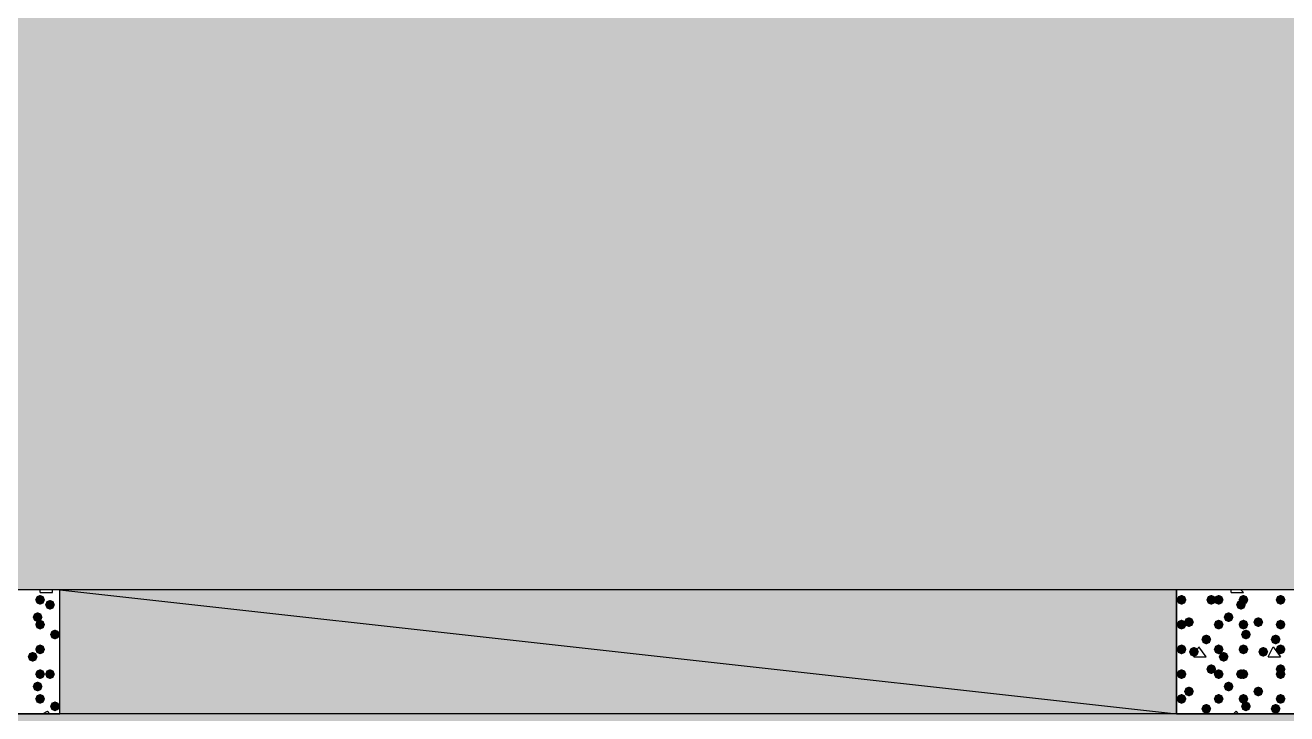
# Model space of a CAD drawing. Header units: millimetres. Extents: x 0 to 420, y 0 to 297.
# Drawn here: x 89.41 to 110.98, y 220.34 to 232.11 of the extents above; entities that cross this region are included whole.
import ezdxf

# ---------------------------------------------------------------- set-up
doc = ezdxf.new("R2010")
doc.units = ezdxf.units.MM
doc.layers.get('0').update_dxf_attribs({"linetype": 'CONTINUOUS'})

msp = doc.modelspace()

# ---------------------------------------------------------------- hatches: boundary and pattern name
at = {"true_color": 0x000008}
h = msp.add_hatch(color=0, dxfattribs=at)
h.paths.add_polyline_path([(378.544667, 241.511667), (32.469667, 241.511667), (378.544667, 222.461667)], flags=0)
h.paths.add_polyline_path([(32.469667, 241.511667), (378.544667, 222.461667), (32.469667, 222.461667)], flags=0)
at = {"true_color": 0x000007}
for points in [[(89.746667, 222.292333), (89.721796, 222.232537), (89.662, 222.207667), (89.602204, 222.232537), (89.577333, 222.292333), (89.602204, 222.352129), (89.662, 222.377), (89.721796, 222.352129)], [(109.262333, 222.292333), (109.237463, 222.232537), (109.177667, 222.207667), (109.117871, 222.232537), (109.093, 222.292333), (109.117871, 222.352129), (109.177667, 222.377), (109.237462, 222.352129)], [(109.770333, 222.292333), (109.745463, 222.232537), (109.685667, 222.207667), (109.625871, 222.232537), (109.601, 222.292333), (109.625871, 222.352129), (109.685667, 222.377), (109.745462, 222.352129)], [(109.897333, 222.292333), (109.872463, 222.232537), (109.812667, 222.207667), (109.752871, 222.232537), (109.728, 222.292333), (109.752871, 222.352129), (109.812667, 222.377), (109.872462, 222.352129)], [(110.320667, 222.292333), (110.295796, 222.232537), (110.236, 222.207667), (110.176204, 222.232537), (110.151333, 222.292333), (110.176204, 222.352129), (110.236, 222.377), (110.295796, 222.352129)], [(110.955667, 222.292333), (110.930796, 222.232537), (110.871, 222.207667), (110.811204, 222.232537), (110.786333, 222.292333), (110.811204, 222.352129), (110.871, 222.377), (110.930796, 222.352129)], [(110.955667, 222.292333), (110.930796, 222.232537), (110.871, 222.207667), (110.811204, 222.232537), (110.786333, 222.292333), (110.811204, 222.352129), (110.871, 222.377), (110.930796, 222.352129)], [(89.916, 222.207667), (89.891129, 222.147871), (89.831333, 222.123), (89.771537, 222.147871), (89.746667, 222.207667), (89.771537, 222.267462), (89.831333, 222.292333), (89.891129, 222.267463)], [(110.278333, 222.207667), (110.253463, 222.147871), (110.193667, 222.123), (110.133871, 222.147871), (110.109, 222.207667), (110.133871, 222.267462), (110.193667, 222.292333), (110.253462, 222.267463)], [(89.704333, 221.996), (89.679462, 221.936204), (89.619667, 221.911333), (89.559871, 221.936204), (89.535, 221.996), (89.559871, 222.055796), (89.619667, 222.080667), (89.679462, 222.055796)], [(89.746667, 221.869), (89.721796, 221.809204), (89.662, 221.784333), (89.602204, 221.809204), (89.577333, 221.869), (89.602204, 221.928796), (89.662, 221.953667), (89.721796, 221.928796)], [(109.262333, 221.869), (109.237463, 221.809204), (109.177667, 221.784333), (109.117871, 221.809204), (109.093, 221.869), (109.117871, 221.928796), (109.177667, 221.953667), (109.237462, 221.928796)], [(109.389333, 221.911333), (109.364462, 221.851537), (109.304667, 221.826667), (109.244871, 221.851537), (109.22, 221.911333), (109.244871, 221.971129), (109.304667, 221.996), (109.364462, 221.971129)], [(109.897333, 221.869), (109.872463, 221.809204), (109.812667, 221.784333), (109.752871, 221.809204), (109.728, 221.869), (109.752871, 221.928796), (109.812667, 221.953667), (109.872462, 221.928796)], [(110.066667, 221.996), (110.041796, 221.936204), (109.982, 221.911333), (109.922204, 221.936204), (109.897333, 221.996), (109.922204, 222.055796), (109.982, 222.080667), (110.041796, 222.055796)], [(110.320667, 221.869), (110.295796, 221.809204), (110.236, 221.784333), (110.176204, 221.809204), (110.151333, 221.869), (110.176204, 221.928796), (110.236, 221.953667), (110.295796, 221.928796)], [(110.574667, 221.911333), (110.549796, 221.851537), (110.49, 221.826667), (110.430204, 221.851537), (110.405333, 221.911333), (110.430204, 221.971129), (110.49, 221.996), (110.549796, 221.971129)], [(110.955667, 221.869), (110.930796, 221.809204), (110.871, 221.784333), (110.811204, 221.809204), (110.786333, 221.869), (110.811204, 221.928796), (110.871, 221.953667), (110.930796, 221.928796)], [(90.000667, 221.699667), (89.975796, 221.639871), (89.916, 221.615), (89.856204, 221.639871), (89.831333, 221.699667), (89.856204, 221.759462), (89.916, 221.784333), (89.975796, 221.759463)], [(110.363, 221.699667), (110.338129, 221.639871), (110.278333, 221.615), (110.218538, 221.639871), (110.193667, 221.699667), (110.218537, 221.759462), (110.278333, 221.784333), (110.338129, 221.759463)], [(89.746667, 221.445667), (89.721796, 221.385871), (89.662, 221.361), (89.602204, 221.385871), (89.577333, 221.445667), (89.602204, 221.505462), (89.662, 221.530333), (89.721796, 221.505463)], [(109.262333, 221.445667), (109.237463, 221.385871), (109.177667, 221.361), (109.117871, 221.385871), (109.093, 221.445667), (109.117871, 221.505462), (109.177667, 221.530333), (109.237462, 221.505463)], [(109.685667, 221.615), (109.660796, 221.555204), (109.601, 221.530333), (109.541204, 221.555204), (109.516333, 221.615), (109.541204, 221.674796), (109.601, 221.699667), (109.660796, 221.674796)], [(109.897333, 221.445667), (109.872463, 221.385871), (109.812667, 221.361), (109.752871, 221.385871), (109.728, 221.445667), (109.752871, 221.505462), (109.812667, 221.530333), (109.872462, 221.505463)], [(110.320667, 221.445667), (110.295796, 221.385871), (110.236, 221.361), (110.176204, 221.385871), (110.151333, 221.445667), (110.176204, 221.505462), (110.236, 221.530333), (110.295796, 221.505463)], [(110.871, 221.615), (110.846129, 221.555204), (110.786333, 221.530333), (110.726537, 221.555204), (110.701667, 221.615), (110.726537, 221.674796), (110.786333, 221.699667), (110.846129, 221.674796)], [(110.955667, 221.445667), (110.930796, 221.385871), (110.871, 221.361), (110.811204, 221.385871), (110.786333, 221.445667), (110.811204, 221.505462), (110.871, 221.530333), (110.930796, 221.505463)], [(89.619667, 221.318667), (89.594796, 221.258871), (89.535, 221.234), (89.475204, 221.258871), (89.450333, 221.318667), (89.475204, 221.378462), (89.535, 221.403333), (89.594796, 221.378463)], [(109.474, 221.403333), (109.449129, 221.343537), (109.389333, 221.318667), (109.329538, 221.343537), (109.304667, 221.403333), (109.329537, 221.463129), (109.389333, 221.488), (109.449129, 221.463129)], [(109.982, 221.318667), (109.957129, 221.258871), (109.897333, 221.234), (109.837538, 221.258871), (109.812667, 221.318667), (109.837537, 221.378462), (109.897333, 221.403333), (109.957129, 221.378463)], [(110.659333, 221.403333), (110.634462, 221.343537), (110.574667, 221.318667), (110.514871, 221.343537), (110.49, 221.403333), (110.514871, 221.463129), (110.574667, 221.488), (110.634462, 221.463129)], [(89.746667, 221.022333), (89.721796, 220.962537), (89.662, 220.937667), (89.602204, 220.962537), (89.577333, 221.022333), (89.602204, 221.082129), (89.662, 221.107), (89.721796, 221.082129)], [(89.916, 221.022333), (89.891129, 220.962537), (89.831333, 220.937667), (89.771537, 220.962537), (89.746667, 221.022333), (89.771537, 221.082129), (89.831333, 221.107), (89.891129, 221.082129)], [(109.262333, 221.022333), (109.237463, 220.962537), (109.177667, 220.937667), (109.117871, 220.962537), (109.093, 221.022333), (109.117871, 221.082129), (109.177667, 221.107), (109.237462, 221.082129)], [(109.770333, 221.107), (109.745463, 221.047204), (109.685667, 221.022333), (109.625871, 221.047204), (109.601, 221.107), (109.625871, 221.166796), (109.685667, 221.191667), (109.745462, 221.166796)], [(109.897333, 221.022333), (109.872463, 220.962537), (109.812667, 220.937667), (109.752871, 220.962537), (109.728, 221.022333), (109.752871, 221.082129), (109.812667, 221.107), (109.872462, 221.082129)], [(110.278333, 221.022333), (110.253463, 220.962537), (110.193667, 220.937667), (110.133871, 220.962537), (110.109, 221.022333), (110.133871, 221.082129), (110.193667, 221.107), (110.253462, 221.082129)], [(110.320667, 221.022333), (110.295796, 220.962537), (110.236, 220.937667), (110.176204, 220.962537), (110.151333, 221.022333), (110.176204, 221.082129), (110.236, 221.107), (110.295796, 221.082129)], [(110.955667, 221.107), (110.930796, 221.047204), (110.871, 221.022333), (110.811204, 221.047204), (110.786333, 221.107), (110.811204, 221.166796), (110.871, 221.191667), (110.930796, 221.166796)], [(110.955667, 221.022333), (110.930796, 220.962537), (110.871, 220.937667), (110.811204, 220.962537), (110.786333, 221.022333), (110.811204, 221.082129), (110.871, 221.107), (110.930796, 221.082129)], [(89.704333, 220.810667), (89.679462, 220.750871), (89.619667, 220.726), (89.559871, 220.750871), (89.535, 220.810667), (89.559871, 220.870462), (89.619667, 220.895333), (89.679462, 220.870463)], [(110.066667, 220.810667), (110.041796, 220.750871), (109.982, 220.726), (109.922204, 220.750871), (109.897333, 220.810667), (109.922204, 220.870462), (109.982, 220.895333), (110.041796, 220.870463)], [(89.746667, 220.599), (89.721796, 220.539204), (89.662, 220.514333), (89.602204, 220.539204), (89.577333, 220.599), (89.602204, 220.658796), (89.662, 220.683667), (89.721796, 220.658796)], [(109.262333, 220.599), (109.237463, 220.539204), (109.177667, 220.514333), (109.117871, 220.539204), (109.093, 220.599), (109.117871, 220.658796), (109.177667, 220.683667), (109.237462, 220.658796)], [(109.389333, 220.726), (109.364462, 220.666204), (109.304667, 220.641333), (109.244871, 220.666204), (109.22, 220.726), (109.244871, 220.785796), (109.304667, 220.810667), (109.364462, 220.785796)], [(109.897333, 220.599), (109.872463, 220.539204), (109.812667, 220.514333), (109.752871, 220.539204), (109.728, 220.599), (109.752871, 220.658796), (109.812667, 220.683667), (109.872462, 220.658796)], [(110.320667, 220.599), (110.295796, 220.539204), (110.236, 220.514333), (110.176204, 220.539204), (110.151333, 220.599), (110.176204, 220.658796), (110.236, 220.683667), (110.295796, 220.658796)], [(110.574667, 220.726), (110.549796, 220.666204), (110.49, 220.641333), (110.430204, 220.666204), (110.405333, 220.726), (110.430204, 220.785796), (110.49, 220.810667), (110.549796, 220.785796)], [(110.955667, 220.599), (110.930796, 220.539204), (110.871, 220.514333), (110.811204, 220.539204), (110.786333, 220.599), (110.811204, 220.658796), (110.871, 220.683667), (110.930796, 220.658796)], [(90.000667, 220.472), (89.975796, 220.412204), (89.916, 220.387333), (89.856204, 220.412204), (89.831333, 220.472), (89.856204, 220.531796), (89.916, 220.556667), (89.975796, 220.531796)], [(109.685667, 220.429667), (109.660796, 220.369871), (109.601, 220.345), (109.541204, 220.369871), (109.516333, 220.429667), (109.541204, 220.489462), (109.601, 220.514333), (109.660796, 220.489463)], [(110.363, 220.472), (110.338129, 220.412204), (110.278333, 220.387333), (110.218538, 220.412204), (110.193667, 220.472), (110.218537, 220.531796), (110.278333, 220.556667), (110.338129, 220.531796)], [(110.871, 220.429667), (110.846129, 220.369871), (110.786333, 220.345), (110.726537, 220.369871), (110.701667, 220.429667), (110.726537, 220.489462), (110.786333, 220.514333), (110.846129, 220.489463)]]:
    msp.add_hatch(color=0, dxfattribs=at).paths.add_polyline_path(points, flags=0)
at = {"true_color": 0x000008}
h = msp.add_hatch(color=0, dxfattribs=at)
h.paths.add_polyline_path([(109.093, 222.461667), (90.000667, 222.461667), (109.093, 220.345)], flags=0)
h.paths.add_polyline_path([(90.000667, 222.461667), (109.093, 220.345), (90.000667, 220.345)], flags=0)
h = msp.add_hatch(color=0, dxfattribs=at)
h.paths.add_polyline_path([(193.844333, 220.345), (32.469667, 220.345), (193.844333, 201.252667)], flags=0)
h.paths.add_polyline_path([(32.469667, 220.345), (193.844333, 201.252667), (32.469667, 201.252667)], flags=0)

# ---------------------------------------------------------------- linework, layer by layer
at = {"color": 0, "true_color": 0x000008}
for points in [[(32.469667, 241.511667), (378.544667, 222.461667), (32.469667, 222.461667)], [(109.093, 222.461667), (90.000667, 222.461667), (109.093, 220.345)], [(90.000667, 222.461667), (109.093, 220.345), (90.000667, 220.345)], [(193.844333, 220.345), (32.469667, 220.345), (193.844333, 201.252667)]]:
    msp.add_lwpolyline(points, close=True, dxfattribs=at)
at = {"color": 0, "true_color": 0x000007}
for points in [[(87.884, 222.461667), (87.884, 220.345), (90.000667, 220.345), (90.000667, 222.461667)], [(109.093, 222.461667), (109.093, 220.345), (111.209667, 220.345), (111.209667, 222.461667)]]:
    msp.add_lwpolyline(points, close=True, dxfattribs=at)
for points in [[(89.662, 222.419333), (89.662, 222.461667)], [(89.662, 222.419333), (89.873667, 222.419333)], [(89.873667, 222.419333), (89.873667, 222.461667)], [(110.024333, 222.419333), (110.024333, 222.461667)], [(110.024333, 222.419333), (110.236, 222.419333)], [(110.236, 222.419333), (110.193667, 222.461667)], [(109.389333, 221.318667), (109.474, 221.488)], [(109.389333, 221.318667), (109.601, 221.318667)], [(109.601, 221.318667), (109.474, 221.488)], [(110.659333, 221.318667), (110.744, 221.488), (110.871, 221.318667)], [(110.659333, 221.318667), (110.871, 221.318667)], [(89.704333, 220.345), (89.789, 220.387333)], [(89.831333, 220.345), (89.789, 220.387333)], [(110.066667, 220.345), (110.109, 220.387333)], [(110.151333, 220.345), (110.109, 220.387333)]]:
    msp.add_lwpolyline(points, dxfattribs=at)

doc.saveas('drawing.dxf')
